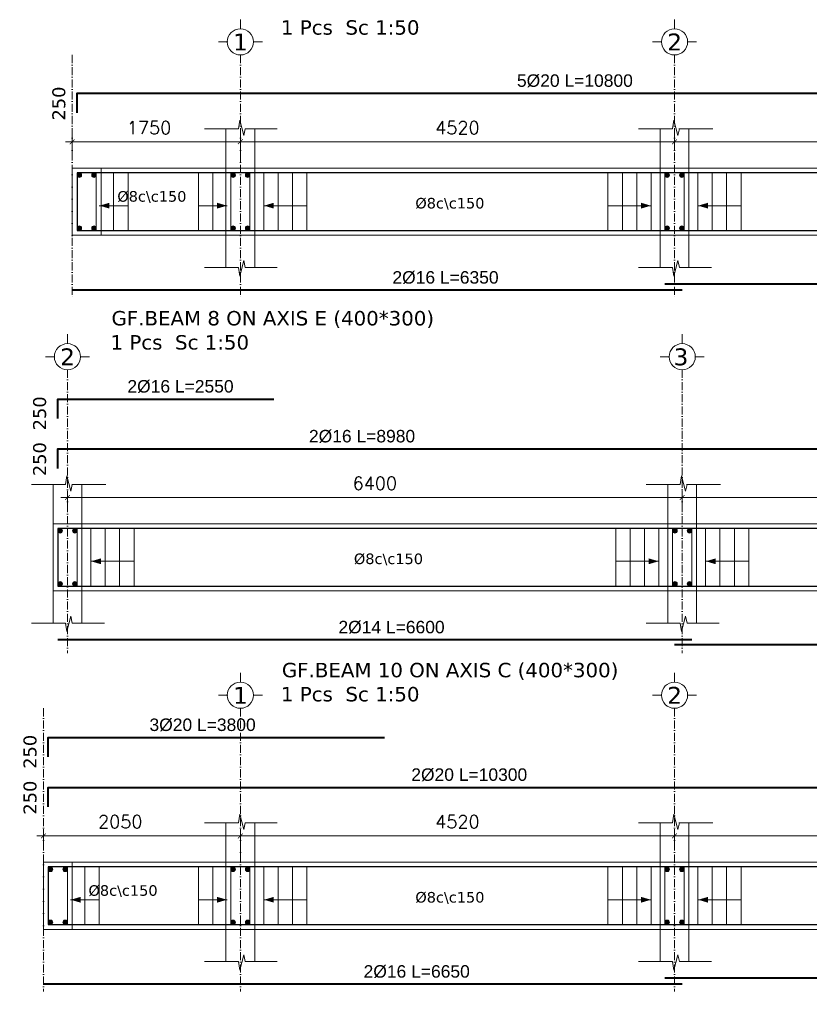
# Model space of a CAD drawing. Header units: inches. Extents: x -17020 to 43805, y -10194 to 123061.
# Drawn here: x 1101 to 1924, y 111904 to 112916 of the extents above; entities that cross this region are included whole.
import ezdxf

# ---------------------------------------------------------------- set-up
doc = ezdxf.new("R2010")
doc.units = ezdxf.units.IN
doc.header["$LTSCALE"] = 0.7
doc.header["$MEASUREMENT"] = 0
doc.linetypes.add('ACAD_ISO10W100', pattern=[18, 12, -3, 0, -3])
doc.layers.get('0').update_dxf_attribs({"lineweight": 13})
doc.layers.get('Defpoints').update_dxf_attribs({"lineweight": 5})
for name, color, linetype, lineweight in [('axis', 254, 'ACAD_ISO10W100', 9), ('BEAM FRAME', 5, 'Continuous', 18), ('COLUMN', 4, 'Continuous', 20), ('elevline', 30, 'Continuous', 20), ('FRAME 070', 5, 'Continuous', 60), ('hatch', 9, 'Continuous', 9), ('renforcment', 141, 'Continuous', 40), ('tex', 3, 'Continuous', 25), ('TEXT', 3, 'Continuous', 25), ('top rein. extension', 50, 'Continuous', 20), ('top renforcment', 7, 'Continuous', 40)]:
    doc.layers.add(name, color=color, linetype=linetype, lineweight=lineweight)
doc.styles.add('100', font='romans.shx', dxfattribs={"height": 13.5})
doc.styles.add('romanc', font='verdana.ttf', dxfattribs={"height": 250})
doc.styles.get("Standard").update_dxf_attribs({"font": 'arial.ttf', "height": 13})
doc.dimstyles.new('100', dxfattribs={"dimtxt": 13.5, "dimasz": 5, "dimexe": 7, "dimexo": 7, "dimgap": 8, "dimtad": 1, "dimdec": 0, "dimlfac": 10, "dimzin": 4, "dimdsep": 46, "dimtxsty": '100', "dimblk": 'ARCHTICK', "dimcen": 0.09, "dimdle": 7, "dimclrd": 1, "dimclre": 8, "dimclrt": 2, "dimadec": 0, "dimazin": 1, "dimtfac": 1, "dimtdec": 0, "dimtix": 1, "dimtofl": 0, "dimtmove": 0, "dimatfit": 3, "dimldrblk": 'ARCHTICK', "dimfxl": 0.18, "dimtolj": 1, "dimtzin": 0, "dimlwd": -1, "dimlwe": -1, "dimarcsym": 0})
doc.dimstyles.get("Standard").update_dxf_attribs({"dimtxt": 13, "dimasz": 5, "dimexe": 0.18, "dimexo": 0.0625, "dimgap": 6, "dimtad": 1, "dimdec": 0, "dimlfac": 10, "dimzin": 0, "dimdsep": 46, "dimtxsty": 'Standard', "dimblk": 'ARCHTICK', "dimcen": 0.09, "dimse1": 1, "dimse2": 1, "dimclrd": 1, "dimclre": 7, "dimclrt": 3, "dimadec": 0, "dimazin": 0, "dimtfac": 1, "dimtdec": 0, "dimtix": 1, "dimtofl": 0, "dimtmove": 0, "dimatfit": 3, "dimldrblk": 'ARCHTICK', "dimfxl": 1, "dimtolj": 1, "dimtzin": 0, "dimarcsym": 0})

# ---------------------------------------------------------------- blocks, each defined once
blk = doc.blocks.new('*D1271')
at = {"layer": 'Defpoints', "color": 0, "transparency": 16777216}
for p in [(1130.7, 112839.4, -218.4), (1130.7, 112839.4), (2210.7, 112839.4, -167.8)]:
    blk.add_point(p, dxfattribs=at)
at = {"layer": 'TEXT', "color": 3, "transparency": 16777216, "insert": (1679, 112852.4), "char_height": 13, "attachment_point": 5}
blk.add_mtext('\\A1;5%%C20 L=10800', dxfattribs=at)
blk = doc.blocks.new('_ArchTick')
at = {"color": 0, "linetype": 'ByBlock', "lineweight": 0, "const_width": 0.15}
blk.add_lwpolyline([(-0.5, -0.5), (0.5, 0.5)], dxfattribs=at)
blk = doc.blocks.new('*D1274')
at = {"color": 8, "transparency": 16777216}
for p, q in [((1782.7, 112780), (1782.7, 112795.9)), ((2422.7, 112782.3), (2422.7, 112795.9))]:
    blk.add_line(p, q, dxfattribs=at)
at = {"color": 1, "transparency": 16777216}
blk.add_line((2429.7, 112788.9), (1775.7, 112788.9), dxfattribs=at)
at = {"layer": 'Defpoints', "color": 0, "transparency": 16777216}
for p in [(1782.7, 112788.9), (1782.7, 112773), (2422.7, 112775.3)]:
    blk.add_point(p, dxfattribs=at)
at = {"color": 1, "transparency": 16777216, "xscale": 5, "yscale": 5, "zscale": 5, "rotation": 180}
blk.add_blockref('_ArchTick', (1782.7, 112788.9), dxfattribs=at)
at = {"color": 1, "transparency": 16777216, "xscale": 5, "yscale": 5, "zscale": 5}
blk.add_blockref('_ArchTick', (2422.7, 112788.9), dxfattribs=at)
at = {"color": 2, "transparency": 16777216, "insert": (2102.7, 112803.6), "char_height": 13.5, "attachment_point": 5, "style": '100'}
blk.add_mtext('\\A1;6400', dxfattribs=at)
blk = doc.blocks.new('*D1275')
at = {"color": 8, "transparency": 16777216}
for p, q in [((1330.7, 112767.7), (1330.7, 112795.9)), ((1782.7, 112780), (1782.7, 112795.9))]:
    blk.add_line(p, q, dxfattribs=at)
at = {"color": 1, "transparency": 16777216}
blk.add_line((1323.7, 112788.9), (1789.7, 112788.9), dxfattribs=at)
at = {"layer": 'Defpoints', "color": 0, "transparency": 16777216}
for p in [(1782.7, 112788.9), (1782.7, 112773), (1330.7, 112760.7)]:
    blk.add_point(p, dxfattribs=at)
at = {"color": 1, "transparency": 16777216, "xscale": 5, "yscale": 5, "zscale": 5, "rotation": 180}
blk.add_blockref('_ArchTick', (1330.7, 112788.9), dxfattribs=at)
at = {"color": 1, "transparency": 16777216, "xscale": 5, "yscale": 5, "zscale": 5}
blk.add_blockref('_ArchTick', (1782.7, 112788.9), dxfattribs=at)
at = {"color": 2, "transparency": 16777216, "insert": (1556.7, 112803.6), "char_height": 13.5, "attachment_point": 5, "style": '100'}
blk.add_mtext('\\A1;4520', dxfattribs=at)
blk = doc.blocks.new('*D1276')
at = {"layer": 'Defpoints', "color": 0, "transparency": 16777216}
for p in [(1155.7, 112634.5, -13652.7), (1790.7, 112634.5, -37100.9), (1790.7, 112634.5)]:
    blk.add_point(p, dxfattribs=at)
at = {"layer": 'TEXT', "color": 3, "transparency": 16777216, "insert": (1544.3, 112647.5), "char_height": 13, "attachment_point": 5}
blk.add_mtext('\\A1;2%%C16 L=6350', dxfattribs=at)
blk = doc.blocks.new('*D1277')
at = {"layer": 'Defpoints', "color": 0, "transparency": 16777216}
for p in [(1772.7, 112640.7, -13652.7), (2432.7, 112640.7, -37100.9), (2432.7, 112640.7)]:
    blk.add_point(p, dxfattribs=at)
at = {"layer": 'TEXT', "color": 3, "transparency": 16777216, "insert": (2120.1, 112653.7), "char_height": 13, "attachment_point": 5}
blk.add_mtext('\\A1;2%%C16 L=6600', dxfattribs=at)
blk = doc.blocks.new('*D1279')
at = {"color": 8, "transparency": 16777216}
for p, q in [((1155.7, 112774.5), (1155.7, 112795.9)), ((1330.7, 112767.7), (1330.7, 112795.9))]:
    blk.add_line(p, q, dxfattribs=at)
at = {"color": 1, "transparency": 16777216}
blk.add_line((1337.7, 112788.9), (1148.7, 112788.9), dxfattribs=at)
at = {"layer": 'Defpoints', "color": 0, "transparency": 16777216}
for p in [(1155.7, 112788.9), (1155.7, 112767.5), (1330.7, 112760.7)]:
    blk.add_point(p, dxfattribs=at)
at = {"color": 1, "transparency": 16777216, "xscale": 5, "yscale": 5, "zscale": 5, "rotation": 180}
blk.add_blockref('_ArchTick', (1155.7, 112788.9), dxfattribs=at)
at = {"color": 1, "transparency": 16777216, "xscale": 5, "yscale": 5, "zscale": 5}
blk.add_blockref('_ArchTick', (1330.7, 112788.9), dxfattribs=at)
at = {"color": 2, "transparency": 16777216, "insert": (1235.7, 112803.6), "char_height": 13.5, "attachment_point": 5, "style": '100'}
blk.add_mtext('\\A1;1750', dxfattribs=at)
blk = doc.blocks.new('*D1294')
at = {"layer": 'Defpoints', "color": 0, "transparency": 16777216}
for p in [(1110.7, 112469.2, -0.5), (1110.7, 112469.2), (2008.7, 112469.2, -167.8)]:
    blk.add_point(p, dxfattribs=at)
at = {"layer": 'TEXT', "color": 3, "transparency": 16777216, "insert": (1457.4, 112482.2), "char_height": 13, "attachment_point": 5}
blk.add_mtext('\\A1;2%%C16 L=8980', dxfattribs=at)
blk = doc.blocks.new('*D1295')
at = {"color": 1, "transparency": 16777216}
blk.add_line((1783.7, 112418.6), (2249.7, 112418.6), dxfattribs=at)
at = {"color": 8, "transparency": 16777216}
for p, q in [((1790.7, 112412), (1790.7, 112425.6)), ((2242.7, 112412.6), (2242.7, 112425.6))]:
    blk.add_line(p, q, dxfattribs=at)
at = {"layer": 'Defpoints', "color": 0, "transparency": 16777216}
for p in [(2242.7, 112418.6), (1790.7, 112405), (2242.7, 112405.6)]:
    blk.add_point(p, dxfattribs=at)
at = {"color": 1, "transparency": 16777216, "xscale": 5, "yscale": 5, "zscale": 5, "rotation": 180}
blk.add_blockref('_ArchTick', (1790.7, 112418.6), dxfattribs=at)
at = {"color": 1, "transparency": 16777216, "xscale": 5, "yscale": 5, "zscale": 5}
blk.add_blockref('_ArchTick', (2242.7, 112418.6), dxfattribs=at)
at = {"color": 2, "transparency": 16777216, "insert": (2016.7, 112433.4), "char_height": 13.5, "attachment_point": 5, "style": '100'}
blk.add_mtext('\\A1;4520', dxfattribs=at)
blk = doc.blocks.new('*D1297')
at = {"color": 1, "transparency": 16777216}
blk.add_line((1797.7, 112418.6), (1143.7, 112418.6), dxfattribs=at)
at = {"color": 8, "transparency": 16777216}
for p, q in [((1150.7, 112409.7), (1150.7, 112425.6)), ((1790.7, 112412), (1790.7, 112425.6))]:
    blk.add_line(p, q, dxfattribs=at)
at = {"layer": 'Defpoints', "color": 0, "transparency": 16777216}
for p in [(1150.7, 112418.6), (1150.7, 112402.7), (1790.7, 112405)]:
    blk.add_point(p, dxfattribs=at)
at = {"color": 1, "transparency": 16777216, "xscale": 5, "yscale": 5, "zscale": 5, "rotation": 180}
blk.add_blockref('_ArchTick', (1150.7, 112418.6), dxfattribs=at)
at = {"color": 1, "transparency": 16777216, "xscale": 5, "yscale": 5, "zscale": 5}
blk.add_blockref('_ArchTick', (1790.7, 112418.6), dxfattribs=at)
at = {"color": 2, "transparency": 16777216, "insert": (1470.7, 112433.4), "char_height": 13.5, "attachment_point": 5, "style": '100'}
blk.add_mtext('\\A1;6400', dxfattribs=at)
blk = doc.blocks.new('*D1298')
at = {"layer": 'Defpoints', "color": 0, "transparency": 16777216}
for p in [(1110.7, 112521.1, -218.4), (1110.7, 112521.1), (1365.7, 112521.1, -217.9)]:
    blk.add_point(p, dxfattribs=at)
at = {"layer": 'TEXT', "color": 3, "transparency": 16777216, "insert": (1268.4, 112534.1), "char_height": 13, "attachment_point": 5}
blk.add_mtext('\\A1;2%%C16 L=2550', dxfattribs=at)
blk = doc.blocks.new('*D1299')
at = {"layer": 'Defpoints', "color": 0, "transparency": 16777216}
for p in [(1140.7, 112270.4, -13652.7), (1800.7, 112270.4, -37100.9), (1800.7, 112270.4)]:
    blk.add_point(p, dxfattribs=at)
at = {"layer": 'TEXT', "color": 3, "transparency": 16777216, "insert": (1488.1, 112283.4), "char_height": 13, "attachment_point": 5}
blk.add_mtext('\\A1;2%%C14 L=6600', dxfattribs=at)
blk = doc.blocks.new('*D1301')
at = {"layer": 'Defpoints', "color": 0, "transparency": 16777216}
for p in [(1782.7, 112265.3, -13652.7), (2367.7, 112265.3, -37100.9), (2367.7, 112265.3)]:
    blk.add_point(p, dxfattribs=at)
at = {"layer": 'TEXT', "color": 3, "transparency": 16777216, "insert": (2003.3, 112278.3), "char_height": 13, "attachment_point": 5}
blk.add_mtext('\\A1;2%%C14 L=5850', dxfattribs=at)
blk = doc.blocks.new('*D1313')
at = {"layer": 'Defpoints', "color": 0, "transparency": 16777216}
for p in [(1100.7, 112116.8, -218.4), (1100.7, 112116.8), (2130.7, 112116.8, -167.8)]:
    blk.add_point(p, dxfattribs=at)
at = {"layer": 'TEXT', "color": 3, "transparency": 16777216, "insert": (1569, 112129.8), "char_height": 13, "attachment_point": 5}
blk.add_mtext('\\A1;2%%C20 L=10300', dxfattribs=at)
blk = doc.blocks.new('*D1316')
at = {"color": 8, "transparency": 16777216}
for p, q in [((1782.7, 112057.3), (1782.7, 112073.2)), ((2422.7, 112059.6), (2422.7, 112073.2))]:
    blk.add_line(p, q, dxfattribs=at)
at = {"color": 1, "transparency": 16777216}
blk.add_line((2429.7, 112066.2), (1775.7, 112066.2), dxfattribs=at)
at = {"layer": 'Defpoints', "color": 0, "transparency": 16777216}
for p in [(1782.7, 112066.2), (1782.7, 112050.3), (2422.7, 112052.6)]:
    blk.add_point(p, dxfattribs=at)
at = {"color": 1, "transparency": 16777216, "xscale": 5, "yscale": 5, "zscale": 5, "rotation": 180}
blk.add_blockref('_ArchTick', (1782.7, 112066.2), dxfattribs=at)
at = {"color": 1, "transparency": 16777216, "xscale": 5, "yscale": 5, "zscale": 5}
blk.add_blockref('_ArchTick', (2422.7, 112066.2), dxfattribs=at)
at = {"color": 2, "transparency": 16777216, "insert": (2102.7, 112081), "char_height": 13.5, "attachment_point": 5, "style": '100'}
blk.add_mtext('\\A1;6400', dxfattribs=at)
blk = doc.blocks.new('*D1317')
at = {"color": 8, "transparency": 16777216}
for p, q in [((1330.7, 112045), (1330.7, 112073.2)), ((1782.7, 112057.3), (1782.7, 112073.2))]:
    blk.add_line(p, q, dxfattribs=at)
at = {"color": 1, "transparency": 16777216}
blk.add_line((1323.7, 112066.2), (1789.7, 112066.2), dxfattribs=at)
at = {"layer": 'Defpoints', "color": 0, "transparency": 16777216}
for p in [(1782.7, 112066.2), (1782.7, 112050.3), (1330.7, 112038)]:
    blk.add_point(p, dxfattribs=at)
at = {"color": 1, "transparency": 16777216, "xscale": 5, "yscale": 5, "zscale": 5, "rotation": 180}
blk.add_blockref('_ArchTick', (1330.7, 112066.2), dxfattribs=at)
at = {"color": 1, "transparency": 16777216, "xscale": 5, "yscale": 5, "zscale": 5}
blk.add_blockref('_ArchTick', (1782.7, 112066.2), dxfattribs=at)
at = {"color": 2, "transparency": 16777216, "insert": (1556.7, 112081), "char_height": 13.5, "attachment_point": 5, "style": '100'}
blk.add_mtext('\\A1;4520', dxfattribs=at)
blk = doc.blocks.new('*D1318')
at = {"layer": 'Defpoints', "color": 0, "transparency": 16777216}
for p in [(1100.7, 112168.7, -218.4), (1100.7, 112168.7), (1480.7, 112168.7, -209.5)]:
    blk.add_point(p, dxfattribs=at)
at = {"layer": 'TEXT', "color": 3, "transparency": 16777216, "insert": (1291.4, 112181.7), "char_height": 13, "attachment_point": 5}
blk.add_mtext('\\A1;3%%C20 L=3800', dxfattribs=at)
blk = doc.blocks.new('*D1319')
at = {"layer": 'Defpoints', "color": 0, "transparency": 16777216}
for p in [(1125.7, 111911.9, -13652.7), (1790.7, 111911.9, -37100.9), (1790.7, 111911.9)]:
    blk.add_point(p, dxfattribs=at)
at = {"layer": 'TEXT', "color": 3, "transparency": 16777216, "insert": (1514.3, 111924.9), "char_height": 13, "attachment_point": 5}
blk.add_mtext('\\A1;2%%C16 L=6650', dxfattribs=at)
blk = doc.blocks.new('*D1320')
at = {"layer": 'Defpoints', "color": 0, "transparency": 16777216}
for p in [(1772.7, 111918, -13652.7), (2432.7, 111918, -37100.9), (2432.7, 111918)]:
    blk.add_point(p, dxfattribs=at)
at = {"layer": 'TEXT', "color": 3, "transparency": 16777216, "insert": (2120.1, 111931), "char_height": 13, "attachment_point": 5}
blk.add_mtext('\\A1;2%%C16 L=6600', dxfattribs=at)
blk = doc.blocks.new('*D1322')
at = {"color": 8, "transparency": 16777216}
for p, q in [((1125.7, 112051.8), (1125.7, 112073.2)), ((1330.7, 112045), (1330.7, 112073.2))]:
    blk.add_line(p, q, dxfattribs=at)
at = {"color": 1, "transparency": 16777216}
blk.add_line((1337.7, 112066.2), (1118.7, 112066.2), dxfattribs=at)
at = {"layer": 'Defpoints', "color": 0, "transparency": 16777216}
for p in [(1125.7, 112066.2), (1125.7, 112044.8), (1330.7, 112038)]:
    blk.add_point(p, dxfattribs=at)
at = {"color": 1, "transparency": 16777216, "xscale": 5, "yscale": 5, "zscale": 5, "rotation": 180}
blk.add_blockref('_ArchTick', (1125.7, 112066.2), dxfattribs=at)
at = {"color": 1, "transparency": 16777216, "xscale": 5, "yscale": 5, "zscale": 5}
blk.add_blockref('_ArchTick', (1330.7, 112066.2), dxfattribs=at)
at = {"color": 2, "transparency": 16777216, "insert": (1205.7, 112081), "char_height": 13.5, "attachment_point": 5, "style": '100'}
blk.add_mtext('\\A1;2050', dxfattribs=at)

msp = doc.modelspace()

# ---------------------------------------------------------------- hatches: boundary and pattern name
at = {"layer": 'elevline'}
for points in [[(1165.48, 112754.19, 1), (1160.72, 112754.19, 1)], [(1175.96, 112754.19, -1), (1180.72, 112754.19, -1)], [(1325.48, 112754.19, 1), (1320.72, 112754.19, 1)], [(1335.96, 112754.19, -1), (1340.72, 112754.19, -1)], [(1777.48, 112754.19, 1), (1772.72, 112754.19, 1)], [(1787.96, 112754.19, -1), (1792.72, 112754.19, -1)], [(1165.48, 112698.95, -1), (1160.72, 112698.95, -1)], [(1175.96, 112698.95, 1), (1180.72, 112698.95, 1)], [(1325.48, 112698.95, -1), (1320.72, 112698.95, -1)], [(1335.96, 112698.95, 1), (1340.72, 112698.95, 1)], [(1777.48, 112698.95, -1), (1772.72, 112698.95, -1)], [(1787.96, 112698.95, 1), (1792.72, 112698.95, 1)], [(1145.48, 112383.93, 1), (1140.72, 112383.93, 1)], [(1155.96, 112383.93, -1), (1160.72, 112383.93, -1)], [(1785.48, 112383.93, 1), (1780.72, 112383.93, 1)], [(1795.96, 112383.93, -1), (1800.72, 112383.93, -1)], [(1145.48, 112328.69, -1), (1140.72, 112328.69, -1)], [(1155.96, 112328.69, 1), (1160.72, 112328.69, 1)], [(1785.48, 112328.69, -1), (1780.72, 112328.69, -1)], [(1795.96, 112328.69, 1), (1800.72, 112328.69, 1)], [(1135.48, 112031.53, 1), (1130.72, 112031.53, 1)], [(1145.96, 112031.53, -1), (1150.72, 112031.53, -1)], [(1325.48, 112031.53, 1), (1320.72, 112031.53, 1)], [(1335.96, 112031.53, -1), (1340.72, 112031.53, -1)], [(1777.48, 112031.53, 1), (1772.72, 112031.53, 1)], [(1787.96, 112031.53, -1), (1792.72, 112031.53, -1)], [(1135.48, 111976.29, -1), (1130.72, 111976.29, -1)], [(1145.96, 111976.29, 1), (1150.72, 111976.29, 1)], [(1325.48, 111976.29, -1), (1320.72, 111976.29, -1)], [(1335.96, 111976.29, 1), (1340.72, 111976.29, 1)], [(1777.48, 111976.29, -1), (1772.72, 111976.29, -1)], [(1787.96, 111976.29, 1), (1792.72, 111976.29, 1)]]:
    msp.add_hatch(color=256, dxfattribs=at).paths.add_polyline_path(points)

# ---------------------------------------------------------------- linework, layer by layer
at = {"layer": 'axis'}
for p, q in [((1155.72, 112879.33), (1155.72, 112626.83)), ((1330.72, 112879.33), (1330.72, 112626.83)), ((1782.72, 112879.33), (1782.72, 112626.83)), ((1782.72, 112879.33), (1782.72, 112626.83)), ((1150.72, 112551.5), (1150.72, 112256.57)), ((1150.72, 112551.5), (1150.72, 112256.57)), ((1790.72, 112551.5), (1790.72, 112256.57)), ((1125.72, 112199.1), (1125.72, 111904.17)), ((1330.72, 112199.1), (1330.72, 111904.17)), ((1782.72, 112199.1), (1782.72, 111904.17)), ((1782.72, 112199.1), (1782.72, 111904.17))]:
    msp.add_line(p, q, dxfattribs=at)
at = {"layer": 'BEAM FRAME', "elevation": 217.91}
for points in [[(1155.72, 112691.57), (3304.76, 112691.57), (3304.76, 112761.57), (1155.72, 112761.57)], [(1135.72, 112321.31), (2367.72, 112321.31), (2367.72, 112391.31), (1135.72, 112391.31)], [(1125.72, 111968.91), (2999.72, 111968.91), (2999.72, 112038.91), (1125.72, 112038.91)]]:
    msp.add_lwpolyline(points, close=True, dxfattribs=at)
at = {"layer": 'COLUMN', "lineweight": 20}
for p, q in [((1315.72, 112802.49, 217.91), (1315.72, 112761.57, 217.91)), ((1345.72, 112802.49, 217.91), (1345.72, 112761.57, 217.91)), ((1767.72, 112802.49, 217.91), (1767.72, 112761.57, 217.91)), ((1797.72, 112802.49, 217.91), (1797.72, 112761.57, 217.91)), ((1315.72, 112658.14, 217.91), (1315.72, 112691.57, 217.91)), ((1345.72, 112658.14, 217.91), (1345.72, 112691.57, 217.91)), ((1767.72, 112658.14, 217.91), (1767.72, 112691.57, 217.91)), ((1797.72, 112658.14, 217.91), (1797.72, 112691.57, 217.91)), ((1135.72, 112432.24, 217.91), (1135.72, 112391.31, 217.91)), ((1165.72, 112432.24, 217.91), (1165.72, 112391.31, 217.91)), ((1775.72, 112432.24, 217.91), (1775.72, 112391.31, 217.91)), ((1805.72, 112432.24, 217.91), (1805.72, 112391.31, 217.91)), ((1135.72, 112287.88, 217.91), (1135.72, 112321.31, 217.91)), ((1165.72, 112287.88, 217.91), (1165.72, 112321.31, 217.91)), ((1775.72, 112287.88, 217.91), (1775.72, 112321.31, 217.91)), ((1805.72, 112287.88, 217.91), (1805.72, 112321.31, 217.91)), ((1315.72, 112079.84, 217.91), (1315.72, 112038.91, 217.91)), ((1345.72, 112079.84, 217.91), (1345.72, 112038.91, 217.91)), ((1767.72, 112079.84, 217.91), (1767.72, 112038.91, 217.91)), ((1797.72, 112079.84, 217.91), (1797.72, 112038.91, 217.91)), ((1315.72, 111935.48, 217.91), (1315.72, 111968.91, 217.91)), ((1345.72, 111935.48, 217.91), (1345.72, 111968.91, 217.91)), ((1767.72, 111935.48, 217.91), (1767.72, 111968.91, 217.91)), ((1797.72, 111935.48, 217.91), (1797.72, 111968.91, 217.91))]:
    msp.add_line(p, q, dxfattribs=at)
at = {"layer": 'elevline'}
for p, q in [((1198.81, 112696.57), (1198.81, 112756.57)), ((1213.81, 112696.57), (1213.81, 112756.57)), ((1287.06, 112696.57), (1287.06, 112756.57)), ((1302.06, 112696.57), (1302.06, 112756.57)), ((1355.03, 112696.57), (1355.03, 112756.57)), ((1369.99, 112696.57), (1369.99, 112756.57)), ((1384.99, 112696.57), (1384.99, 112756.57)), ((1399.99, 112696.57), (1399.99, 112756.57)), ((1713.45, 112696.57), (1713.45, 112756.57)), ((1728.45, 112696.57), (1728.45, 112756.57)), ((1743.45, 112696.57), (1743.45, 112756.57)), ((1758.41, 112696.57), (1758.41, 112756.57)), ((1807.03, 112696.57), (1807.03, 112756.57)), ((1821.99, 112696.57), (1821.99, 112756.57)), ((1836.99, 112696.57), (1836.99, 112756.57)), ((1851.99, 112696.57), (1851.99, 112756.57)), ((1175.03, 112326.31), (1175.03, 112386.31)), ((1189.99, 112326.31), (1189.99, 112386.31)), ((1204.99, 112326.31), (1204.99, 112386.31)), ((1219.99, 112326.31), (1219.99, 112386.31)), ((1721.45, 112326.31), (1721.45, 112386.31)), ((1736.45, 112326.31), (1736.45, 112386.31)), ((1751.45, 112326.31), (1751.45, 112386.31)), ((1766.41, 112326.31), (1766.41, 112386.31)), ((1815.03, 112326.31), (1815.03, 112386.31)), ((1829.99, 112326.31), (1829.99, 112386.31)), ((1844.99, 112326.31), (1844.99, 112386.31)), ((1859.99, 112326.31), (1859.99, 112386.31)), ((1168.81, 111973.91), (1168.81, 112033.91)), ((1183.81, 111973.91), (1183.81, 112033.91)), ((1287.06, 111973.91), (1287.06, 112033.91)), ((1302.06, 111973.91), (1302.06, 112033.91)), ((1355.03, 111973.91), (1355.03, 112033.91)), ((1369.99, 111973.91), (1369.99, 112033.91)), ((1384.99, 111973.91), (1384.99, 112033.91)), ((1399.99, 111973.91), (1399.99, 112033.91)), ((1713.45, 111973.91), (1713.45, 112033.91)), ((1728.45, 111973.91), (1728.45, 112033.91)), ((1743.45, 111973.91), (1743.45, 112033.91)), ((1758.41, 111973.91), (1758.41, 112033.91)), ((1807.03, 111973.91), (1807.03, 112033.91)), ((1821.99, 111973.91), (1821.99, 112033.91)), ((1836.99, 111973.91), (1836.99, 112033.91)), ((1851.99, 111973.91), (1851.99, 112033.91))]:
    msp.add_line(p, q, dxfattribs=at)
for centre in [(1163.1, 112754.19), (1178.34, 112754.19), (1323.1, 112754.19), (1338.34, 112754.19), (1775.1, 112754.19), (1790.34, 112754.19), (1163.1, 112698.95), (1178.34, 112698.95), (1323.1, 112698.95), (1338.34, 112698.95), (1775.1, 112698.95), (1790.34, 112698.95), (1143.1, 112383.93), (1158.34, 112383.93), (1783.1, 112383.93), (1798.34, 112383.93), (1143.1, 112328.69), (1158.34, 112328.69), (1783.1, 112328.69), (1798.34, 112328.69), (1133.1, 112031.53), (1148.34, 112031.53), (1323.1, 112031.53), (1338.34, 112031.53), (1775.1, 112031.53), (1790.34, 112031.53), (1133.1, 111976.29), (1148.34, 111976.29), (1323.1, 111976.29), (1338.34, 111976.29), (1775.1, 111976.29), (1790.34, 111976.29)]:
    msp.add_circle(centre, 2.38, dxfattribs=at)
at = {"layer": 'FRAME 070', "lineweight": 20}
for p, q in [((1293.33, 112802.49, 217.91), (1328.69, 112802.49, 217.91)), ((1328.69, 112802.49, 217.91), (1330.04, 112811.49, 217.91)), ((1330.04, 112811.49, 217.91), (1334.22, 112795.42, 217.91)), ((1334.22, 112795.42, 217.91), (1335.73, 112802.49, 217.91)), ((1335.73, 112802.49, 217.91), (1369.11, 112802.49, 217.91)), ((1745.33, 112802.49, 217.91), (1780.69, 112802.49, 217.91)), ((1780.69, 112802.49, 217.91), (1782.04, 112811.49, 217.91)), ((1782.04, 112811.49, 217.91), (1786.22, 112795.42, 217.91)), ((1786.22, 112795.42, 217.91), (1787.73, 112802.49, 217.91)), ((1787.25, 112802.49, 217.91), (1822.6, 112802.49, 217.91)), ((1330.04, 112649.14, 217.91), (1334.22, 112665.22, 217.91)), ((1334.22, 112665.22, 217.91), (1335.73, 112658.14, 217.91)), ((1782.04, 112649.14, 217.91), (1786.22, 112665.22, 217.91)), ((1786.22, 112665.22, 217.91), (1787.73, 112658.14, 217.91)), ((1293.33, 112658.14, 217.91), (1328.69, 112658.14, 217.91)), ((1328.69, 112658.14, 217.91), (1330.04, 112649.14, 217.91)), ((1335.73, 112658.14, 217.91), (1369.11, 112658.14, 217.91)), ((1745.33, 112658.14, 217.91), (1780.69, 112658.14, 217.91)), ((1780.69, 112658.14, 217.91), (1782.04, 112649.14, 217.91)), ((1787.73, 112658.14, 217.91), (1821.11, 112658.14, 217.91)), ((1148.69, 112432.24, 217.91), (1150.04, 112441.24, 217.91)), ((1150.04, 112441.24, 217.91), (1154.22, 112425.16, 217.91)), ((1788.69, 112432.24, 217.91), (1790.04, 112441.24, 217.91)), ((1790.04, 112441.24, 217.91), (1794.22, 112425.16, 217.91)), ((1113.33, 112432.24, 217.91), (1148.69, 112432.24, 217.91)), ((1154.22, 112425.16, 217.91), (1155.73, 112432.24, 217.91)), ((1155.25, 112432.24, 217.91), (1190.6, 112432.24, 217.91)), ((1753.33, 112432.24, 217.91), (1788.69, 112432.24, 217.91)), ((1794.22, 112425.16, 217.91), (1795.73, 112432.24, 217.91)), ((1795.25, 112432.24, 217.91), (1830.6, 112432.24, 217.91)), ((1113.33, 112287.88, 217.91), (1148.69, 112287.88, 217.91)), ((1148.69, 112287.88, 217.91), (1150.04, 112278.88, 217.91)), ((1150.04, 112278.88, 217.91), (1154.22, 112294.96, 217.91)), ((1154.22, 112294.96, 217.91), (1155.73, 112287.88, 217.91)), ((1155.73, 112287.88, 217.91), (1189.11, 112287.88, 217.91)), ((1753.33, 112287.88, 217.91), (1788.69, 112287.88, 217.91)), ((1788.69, 112287.88, 217.91), (1790.04, 112278.88, 217.91)), ((1790.04, 112278.88, 217.91), (1794.22, 112294.96, 217.91)), ((1794.22, 112294.96, 217.91), (1795.73, 112287.88, 217.91)), ((1795.73, 112287.88, 217.91), (1829.11, 112287.88, 217.91)), ((1328.69, 112079.84, 217.91), (1330.04, 112088.84, 217.91)), ((1330.04, 112088.84, 217.91), (1334.22, 112072.76, 217.91)), ((1780.69, 112079.84, 217.91), (1782.04, 112088.84, 217.91)), ((1782.04, 112088.84, 217.91), (1786.22, 112072.76, 217.91)), ((1293.33, 112079.84, 217.91), (1328.69, 112079.84, 217.91)), ((1334.22, 112072.76, 217.91), (1335.73, 112079.84, 217.91)), ((1335.73, 112079.84, 217.91), (1369.11, 112079.84, 217.91)), ((1745.33, 112079.84, 217.91), (1780.69, 112079.84, 217.91)), ((1786.22, 112072.76, 217.91), (1787.73, 112079.84, 217.91)), ((1787.25, 112079.84, 217.91), (1822.6, 112079.84, 217.91)), ((1330.04, 111926.48, 217.91), (1334.22, 111942.56, 217.91)), ((1334.22, 111942.56, 217.91), (1335.73, 111935.48, 217.91)), ((1782.04, 111926.48, 217.91), (1786.22, 111942.56, 217.91)), ((1786.22, 111942.56, 217.91), (1787.73, 111935.48, 217.91)), ((1293.33, 111935.48, 217.91), (1328.69, 111935.48, 217.91)), ((1328.69, 111935.48, 217.91), (1330.04, 111926.48, 217.91)), ((1335.73, 111935.48, 217.91), (1369.11, 111935.48, 217.91)), ((1745.33, 111935.48, 217.91), (1780.69, 111935.48, 217.91)), ((1780.69, 111935.48, 217.91), (1782.04, 111926.48, 217.91)), ((1787.73, 111935.48, 217.91), (1821.11, 111935.48, 217.91))]:
    msp.add_line(p, q, dxfattribs=at)
at = {"layer": 'FRAME 070', "lineweight": 15}
for points in [[(1155.72, 112691.57), (1185.72, 112691.57), (1185.72, 112761.57), (1155.72, 112761.57)], [(1315.72, 112691.57), (1345.72, 112691.57), (1345.72, 112761.57), (1315.72, 112761.57)], [(1767.72, 112691.57), (1797.72, 112691.57), (1797.72, 112761.57), (1767.72, 112761.57)], [(1135.72, 112321.31), (1165.72, 112321.31), (1165.72, 112391.31), (1135.72, 112391.31)], [(1775.72, 112321.31), (1805.72, 112321.31), (1805.72, 112391.31), (1775.72, 112391.31)], [(1125.72, 111968.91), (1155.72, 111968.91), (1155.72, 112038.91), (1125.72, 112038.91)], [(1315.72, 111968.91), (1345.72, 111968.91), (1345.72, 112038.91), (1315.72, 112038.91)], [(1767.72, 111968.91), (1797.72, 111968.91), (1797.72, 112038.91), (1767.72, 112038.91)]]:
    msp.add_lwpolyline(points, close=True, dxfattribs=at)
at = {"layer": 'hatch'}
for p, q in [((1330.72, 112916.3), (1330.72, 112906.57)), ((1782.72, 112916.3), (1782.72, 112906.57)), ((1307.8, 112892.82), (1317.53, 112892.82)), ((1353.64, 112892.82), (1343.91, 112892.82)), ((1759.8, 112892.82), (1769.53, 112892.82)), ((1805.64, 112892.82), (1795.91, 112892.82)), ((1150.72, 112588.47), (1150.72, 112578.74)), ((1790.72, 112588.47), (1790.72, 112578.74)), ((1127.8, 112565), (1137.53, 112565)), ((1173.64, 112565), (1163.91, 112565)), ((1767.8, 112565), (1777.53, 112565)), ((1813.64, 112565), (1803.91, 112565)), ((1330.72, 112236.08), (1330.72, 112226.34)), ((1782.72, 112236.08), (1782.72, 112226.34)), ((1307.8, 112212.6), (1317.53, 112212.6)), ((1353.64, 112212.6), (1343.91, 112212.6)), ((1759.8, 112212.6), (1769.53, 112212.6)), ((1805.64, 112212.6), (1795.91, 112212.6))]:
    msp.add_line(p, q, dxfattribs=at)
for centre in [(1330.72, 112892.95), (1782.72, 112892.95), (1150.72, 112565.12), (1790.72, 112565.12), (1330.72, 112212.72), (1782.72, 112212.72)]:
    msp.add_circle(centre, 13.62, dxfattribs=at)
at = {"layer": 'renforcment', "lineweight": -2, "elevation": 217.91}
for points in [[(1160.72, 112696.57), (3299.76, 112696.57), (3299.76, 112756.57), (1160.72, 112756.57)], [(1140.72, 112326.31), (2362.72, 112326.31), (2362.72, 112386.31), (1140.72, 112386.31)], [(1130.72, 111973.91), (2994.72, 111973.91), (2994.72, 112033.91), (1130.72, 112033.91)]]:
    msp.add_lwpolyline(points, close=True, dxfattribs=at)
at = {"layer": 'top rein. extension'}
for p, q in [((1183.85, 112722.41), (1213.81, 112722.41)), ((1317.02, 112722.41), (1287.06, 112722.41)), ((1355.03, 112722.41), (1399.99, 112722.41)), ((1758.41, 112722.41), (1713.45, 112722.41)), ((1807.03, 112722.41), (1851.99, 112722.41)), ((1175.03, 112352.15), (1219.99, 112352.15)), ((1766.41, 112352.15), (1721.45, 112352.15)), ((1815.03, 112352.15), (1859.99, 112352.15)), ((1153.85, 111999.75), (1183.81, 111999.75)), ((1317.02, 111999.75), (1287.06, 111999.75)), ((1355.03, 111999.75), (1399.99, 111999.75)), ((1758.41, 111999.75), (1713.45, 111999.75)), ((1807.03, 111999.75), (1851.99, 111999.75))]:
    msp.add_line(p, q, dxfattribs=at)
for points in [[(1194.32, 112725.41), (1184.2, 112722.41), (1194.32, 112719.41)], [(1306.55, 112725.41), (1316.67, 112722.41), (1306.55, 112719.41)], [(1365.5, 112725.41), (1355.38, 112722.41), (1365.5, 112719.41)], [(1747.93, 112725.41), (1758.06, 112722.41), (1747.93, 112719.41)], [(1817.5, 112725.41), (1807.38, 112722.41), (1817.5, 112719.41)], [(1185.5, 112355.15), (1175.38, 112352.15), (1185.5, 112349.15)], [(1755.93, 112355.15), (1766.06, 112352.15), (1755.93, 112349.15)], [(1825.5, 112355.15), (1815.38, 112352.15), (1825.5, 112349.15)], [(1164.32, 112002.75), (1154.2, 111999.75), (1164.32, 111996.75)], [(1306.55, 112002.75), (1316.67, 111999.75), (1306.55, 111996.75)], [(1365.5, 112002.75), (1355.38, 111999.75), (1365.5, 111996.75)], [(1747.93, 112002.75), (1758.06, 111999.75), (1747.93, 111996.75)], [(1817.5, 112002.75), (1807.38, 111999.75), (1817.5, 111996.75)]]:
    msp.add_solid(points, dxfattribs=at)
at = {"layer": 'top renforcment'}
for p, q in [((2432.72, 112640.69), (1772.72, 112640.69)), ((1790.72, 112634.55), (1155.72, 112634.55)), ((1800.72, 112270.43), (1140.72, 112270.43)), ((2367.72, 112265.32), (1782.72, 112265.32)), ((1790.72, 111911.89), (1125.72, 111911.89)), ((2432.72, 111918.03), (1772.72, 111918.03))]:
    msp.add_line(p, q, dxfattribs=at)
for points in [[(1160.72, 112819.17), (1160.72, 112839.44), (2210.69, 112839.44)], [(1140.72, 112448.91), (1140.72, 112469.18), (2008.69, 112469.18)], [(1130.72, 112148.42), (1130.72, 112168.69), (1480.72, 112168.69)], [(1130.72, 112096.51), (1130.72, 112116.79), (2130.69, 112116.79)]]:
    msp.add_lwpolyline(points, dxfattribs=at)
at = {"layer": 'top renforcment', "lineweight": 15}
for points in [[(1160.72, 112696.57), (1180.72, 112696.57), (1180.72, 112756.57), (1160.72, 112756.57)], [(1320.72, 112696.57), (1340.72, 112696.57), (1340.72, 112756.57), (1320.72, 112756.57)], [(1772.72, 112696.57), (1792.72, 112696.57), (1792.72, 112756.57), (1772.72, 112756.57)], [(1140.72, 112326.31), (1160.72, 112326.31), (1160.72, 112386.31), (1140.72, 112386.31)], [(1780.72, 112326.31), (1800.72, 112326.31), (1800.72, 112386.31), (1780.72, 112386.31)], [(1130.72, 111973.91), (1150.72, 111973.91), (1150.72, 112033.91), (1130.72, 112033.91)], [(1320.72, 111973.91), (1340.72, 111973.91), (1340.72, 112033.91), (1320.72, 112033.91)], [(1772.72, 111973.91), (1792.72, 111973.91), (1792.72, 112033.91), (1772.72, 112033.91)]]:
    msp.add_lwpolyline(points, close=True, dxfattribs=at)
at = {"layer": 'top renforcment', "elevation": 217.91}
msp.add_lwpolyline([(1140.72, 112500.82), (1140.72, 112521.09), (1365.72, 112521.09)], dxfattribs=at)

# ---------------------------------------------------------------- texts
at = {"layer": 'tex', "style": 'romanc'}
for p in [(1202.6, 112726.57, -33436.19), (1512.86, 112719.5, -33436.19), (1448.91, 112349.24, -33436.19), (1172.6, 112003.91, -33436.19), (1512.86, 111996.84, -33436.19)]:
    msp.add_text('%%C8c\\c150', height=11, dxfattribs=at).set_placement(p)
at = {"layer": 'TEXT', "style": 'romanc'}
for s, height, p in [('1 Pcs  Sc 1:50 ', 15, (1372.95, 112900.46)), ('1', 17.6, (1323.12, 112884.03)), ('2', 17.6, (1775.12, 112884.03)), ('GF.BEAM 8 ON AXIS E (400*300)', 15, (1196.55, 112597.73)), ('1 Pcs  Sc 1:50 ', 15, (1195.53, 112572.63)), ('2', 17.6, (1143.12, 112556.2)), ('3', 17.6, (1781.77, 112556.2)), ('GF.BEAM 10 ON AXIS C (400*300)', 15, (1373.97, 112231.41)), ('1', 17.6, (1323.12, 112203.8)), ('1 Pcs  Sc 1:50 ', 15, (1372.95, 112206.31)), ('2', 17.6, (1775.12, 112203.8))]:
    msp.add_text(s, height=height, dxfattribs=at).set_placement(p)
for p in [(1148.43, 112811.08, -72739.24), (1128.43, 112488.52, -72521.33), (1128.43, 112440.82, -72521.33), (1118.43, 112136.12, -72739.24), (1118.43, 112088.43, -72739.24)]:
    msp.add_text('250', height=13.5, rotation=90, dxfattribs=at).set_placement(p)

# ---------------------------------------------------------------- dimensions: what is measured, and where the dimension line sits
for base, p1, p2, picture, middle in [((1155.72, 112788.86), (1330.72, 112760.67), (1155.72, 112767.49), '*D1279', (1235.72, 112788.86)), ((1782.72, 112788.86), (2422.72, 112775.27), (1782.72, 112772.95), '*D1274', (2102.72, 112788.86)), ((1150.72, 112418.61), (1790.72, 112405.01), (1150.72, 112402.7), '*D1297', (1470.72, 112418.61)), ((1125.72, 112066.21), (1330.72, 112038.02), (1125.72, 112044.83), '*D1322', (1205.72, 112066.21)), ((1782.72, 112066.21), (2422.72, 112052.62), (1782.72, 112050.3), '*D1316', (2102.72, 112066.21))]:
    dim = msp.add_linear_dim(base=base, p1=p1, p2=p2, angle=180, dimstyle='100')
    dim.commit()
    dim.dimension.update_dxf_attribs({"geometry": picture, "text_midpoint": middle, "dimtype": 160})
for base, p1, p2, picture, middle in [((1782.72, 112788.86), (1330.72, 112760.67), (1782.72, 112772.95), '*D1275', (1556.72, 112788.86)), ((2242.72, 112418.61), (1790.72, 112405.01), (2242.72, 112405.61), '*D1295', (2016.72, 112418.61)), ((1782.72, 112066.21), (1330.72, 112038.02), (1782.72, 112050.3), '*D1317', (1556.72, 112066.21))]:
    dim = msp.add_linear_dim(base=base, p1=p1, p2=p2, dimstyle='100')
    dim.commit()
    dim.dimension.update_dxf_attribs({"geometry": picture, "text_midpoint": middle, "dimtype": 160})
at = {"layer": 'TEXT'}
for base, p1, p2, angle, text, picture, middle in [((1130.72, 112839.44), (2210.69, 112839.44, -167.76), (1130.72, 112839.44, -218.39), 180, '5%%C20 L=<>', '*D1271', (1678.98, 112839.44)), ((2432.72, 112640.69, 12366.96), (1772.72, 112640.69, -1285.72), (2432.72, 112640.69, -24733.92), 0, '2%%C16 L=<>', '*D1277', (2120.11, 112640.69, 12366.96)), ((1790.72, 112634.55, 12366.96), (1155.72, 112634.55, -1285.72), (1790.72, 112634.55, -24733.92), 0, '2%%C16 L=<>', '*D1276', (1544.29, 112634.55, 12366.96)), ((1110.72, 112521.09, 217.91), (1365.72, 112521.09), (1110.72, 112521.09, -0.48), 180, '2%%C16 L=<>', '*D1298', (1268.38, 112521.09, 217.91)), ((1110.72, 112469.18), (2008.69, 112469.18, -167.76), (1110.72, 112469.18, -0.48), 180, '2%%C16 L=<>', '*D1294', (1457.38, 112469.18)), ((1800.72, 112270.43, 12366.96), (1140.72, 112270.43, -1285.72), (1800.72, 112270.43, -24733.92), 0, '2%%C14 L=<>', '*D1299', (1488.11, 112270.43, 12366.96)), ((2367.72, 112265.32, 12366.96), (1782.72, 112265.32, -1285.72), (2367.72, 112265.32, -24733.92), 0, '2%%C14 L=<>', '*D1301', (2003.31, 112265.32, 12366.96)), ((1100.72, 112168.69), (1480.72, 112168.69, -209.54), (1100.72, 112168.69, -218.39), 180, '3%%C20 L=<>', '*D1318', (1291.43, 112168.69)), ((1100.72, 112116.79), (2130.69, 112116.79, -167.76), (1100.72, 112116.79, -218.39), 180, '2%%C20 L=<>', '*D1313', (1568.98, 112116.79)), ((1790.72, 111911.89, 12366.96), (1125.72, 111911.89, -1285.72), (1790.72, 111911.89, -24733.92), 0, '2%%C16 L=<>', '*D1319', (1514.29, 111911.89, 12366.96)), ((2432.72, 111918.03, 12366.96), (1772.72, 111918.03, -1285.72), (2432.72, 111918.03, -24733.92), 0, '2%%C16 L=<>', '*D1320', (2120.11, 111918.03, 12366.96))]:
    dim = msp.add_linear_dim(base=base, p1=p1, p2=p2, angle=angle, text=text, dimstyle='Standard', override={"dimsd1": 1, "dimsd2": 1, "dimfxl": 0.1, "dimfxlon": 1}, dxfattribs=at)
    dim.commit()
    dim.dimension.update_dxf_attribs({"geometry": picture, "text_midpoint": middle, "dimtype": 161})

doc.saveas('drawing.dxf')
